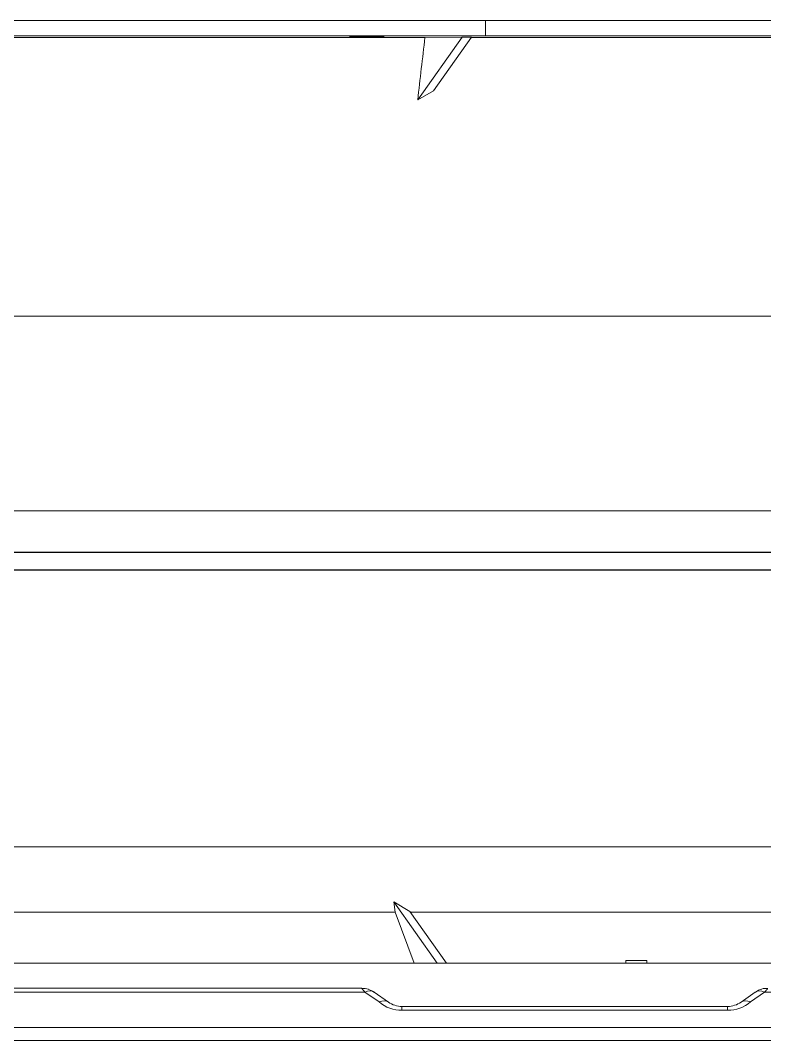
# Model space of a CAD drawing. Header units: millimetres. Extents: x 113490 to 142599, y -20467 to 115.
# Drawn here: x 125311.8 to 125596, y -6159.7 to -5770.2 of the extents above; entities that cross this region are included whole.
import ezdxf

# ---------------------------------------------------------------- set-up
doc = ezdxf.new("R2010")
doc.units = ezdxf.units.MM
doc.layers.add('DV1_0', color=7, linetype='Continuous')

msp = doc.modelspace()

# ---------------------------------------------------------------- linework, layer by layer
at = {"layer": 'DV1_0', "color": 7, "linetype": 'Continuous', "lineweight": 15}
for p, q in [((125489.43, -5770.18), (125195.09, -5770.18)), ((125489.43, -5770.18), (125873.76, -5770.18)), ((125489.43, -5770.18), (125489.43, -5776.08)), ((125489.43, -5776.08), (125195.09, -5776.08)), ((125218.24, -5776.68), (125466.28, -5776.68)), ((125437.99, -5776.33), (125437.65, -5776.35)), ((125450.21, -5776.35), (125450.54, -5776.33)), ((125463.53, -5800.53), (125480.51, -5776.53)), ((125480.51, -5776.53), (125466.28, -5776.68)), ((125469.5, -5797.09), (125484.03, -5776.55)), ((125484.03, -5776.55), (125480.51, -5776.53)), ((125483.93, -5776.68), (125668.5, -5776.68)), ((125489.43, -5776.08), (125873.76, -5776.08)), ((125463.53, -5800.53), (125469.5, -5797.09)), ((125819.76, -5973.34), (124864.76, -5973.34)), ((125806.05, -5973.22), (124878.47, -5973.22)), ((125819.76, -5980.02), (124864.76, -5980.02)), ((125806.16, -5980.14), (124878.36, -5980.14)), ((125807.76, -6085.69), (124876.76, -6085.69)), ((125454.41, -6106.81), (125460.51, -6110.43)), ((125454.41, -6106.81), (125454.9, -6110.72)), ((125470.94, -6130.18), (125454.41, -6106.81)), ((125454.9, -6110.72), (125229.62, -6110.72)), ((125454.9, -6110.72), (125462.1, -6130.18)), ((125474.47, -6130.18), (125460.51, -6110.43)), ((125668.02, -6110.72), (125460.54, -6110.72)), ((125839.6, -6130.18), (124845.69, -6130.18)), ((125551, -6129.18), (125543, -6129.18)), ((125543, -6129.18), (125543, -6130.18)), ((125551, -6130.18), (125551, -6129.18)), ((125442.04, -6139.68), (125242.48, -6139.68)), ((125446.95, -6141.28), (125446.71, -6141.11)), ((125452.34, -6145.05), (125446.95, -6141.28)), ((125592.37, -6141.28), (125586.99, -6145.05)), ((125592.61, -6141.11), (125592.37, -6141.28)), ((125581.82, -6146.68), (125457.5, -6146.68))]:
    msp.add_line(p, q, dxfattribs=at)
at = {"layer": 'DV1_0', "color": 7, "linetype": 'Continuous', "lineweight": 20}
for p, q in [((125011.03, -5883.15), (125810.45, -5883.15)), ((125805.82, -5957.48), (124878.7, -5957.48)), ((125443.37, -6141.22), (125241.15, -6141.22)), ((125448.76, -6144.99), (125443.37, -6141.22)), ((125595.95, -6141.22), (125590.57, -6144.99)), ((125683.37, -6141.22), (125595.95, -6141.22)), ((125457.5, -6146.68), (125457.5, -6148.14)), ((125581.82, -6146.68), (125581.82, -6148.14)), ((125581.82, -6148.14), (125457.5, -6148.14)), ((124784.64, -6154.76), (125899.88, -6154.76)), ((124784.64, -6159.73), (125899.88, -6159.73))]:
    msp.add_line(p, q, dxfattribs=at)
at = {"layer": 'DV1_0', "color": 7, "linetype": 'Continuous', "lineweight": 15}
for centre, radius, start, end in [((125443.59, -5450.28), 326.14, 268.9356, 271.1628), ((125444.61, -6106.19), 329.92, 88.9481, 91.1498), ((125442.83, -6145.14), 5.36, 69.9142, 97.2184), ((125442.04, -6147.99), 8.31, 55, 72.2319), ((125597.28, -6147.99), 8.31, 106.9484, 125), ((125596.48, -6144.96), 5.18, 82.4063, 109.1972), ((125457.5, -6137.68), 9, 235, 270), ((125581.82, -6137.68), 9, 270, 305)]:
    msp.add_arc(centre, radius, start, end, dxfattribs=at)
at = {"layer": 'DV1_0', "color": 7, "linetype": 'Continuous', "lineweight": 20}
for centre, start, end in [((125457.3, -6135), 229.4667, 270.8885), ((125582.03, -6135), 269.1115, 310.5333)]:
    msp.add_arc(centre, 13.14, start, end, dxfattribs=at)
at = {"layer": 'DV1_0', "color": 7, "linetype": 'Continuous', "lineweight": 15}
for centre, major_axis, ratio, start_param, end_param in [((98129.26, 500.68), (-3207.23, -49935.26), 0.555504, 1.480016, 1.480497), ((125443.37, -6146.39), (3.58, 5.11), 0.647809, 0, 0.82425), ((125595.95, -6146.39), (-3.58, 5.11), 0.647809, 5.458935, 6.283185), ((125448.76, -6150.16), (3.58, 5.11), 0.647809, 0, 0.82425), ((125590.57, -6150.16), (-3.58, 5.11), 0.647809, 5.458935, 6.283185)]:
    msp.add_ellipse(centre, major_axis=major_axis, ratio=ratio, start_param=start_param, end_param=end_param, dxfattribs=at)
msp.add_open_spline([(125442.15, -6139.82), (125442.14, -6139.81), (125442.12, -6139.78), (125442.09, -6139.75), (125442.07, -6139.72), (125442.06, -6139.7), (125442.05, -6139.69), (125442.05, -6139.68), (125442.04, -6139.68), (125442.04, -6139.68), (125442.04, -6139.68)], degree=3, knots=[0.7509567, 0.7509567, 0.7509567, 0.7509567, 0.7916016, 0.8314503, 0.8682579, 0.9005755, 0.9291212, 0.954231, 0.9772561, 1, 1, 1, 1], dxfattribs=at)
at = {"layer": 'DV1_0', "color": 7, "linetype": 'Continuous', "lineweight": 20}
for points, knots in [([(125443.37, -6141.22), (125443.33, -6141.18), (125443.25, -6141.09), (125443.15, -6140.98), (125443.04, -6140.86), (125442.95, -6140.76), (125442.86, -6140.66), (125442.78, -6140.56), (125442.7, -6140.48), (125442.63, -6140.39), (125442.56, -6140.31), (125442.49, -6140.24), (125442.44, -6140.17), (125442.38, -6140.1), (125442.33, -6140.04), (125442.28, -6139.98), (125442.23, -6139.92), (125442.19, -6139.87), (125442.16, -6139.84), (125442.15, -6139.82)], [0, 0, 0, 0, 0.0543588, 0.1067058, 0.1570709, 0.205627, 0.2525109, 0.2978687, 0.3418474, 0.3846002, 0.4262902, 0.467097, 0.5072271, 0.5469309, 0.586537, 0.626506, 0.6676125, 0.7095209, 0.7509567, 0.7509567, 0.7509567, 0.7509567]), ([(125597.17, -6139.82), (125597.17, -6139.82), (125597.16, -6139.83), (125597.13, -6139.87), (125597.09, -6139.92), (125597.05, -6139.98), (125597, -6140.04), (125596.94, -6140.1), (125596.89, -6140.17), (125596.83, -6140.24), (125596.77, -6140.31), (125596.7, -6140.39), (125596.62, -6140.48), (125596.55, -6140.56), (125596.46, -6140.66), (125596.37, -6140.76), (125596.28, -6140.86), (125596.18, -6140.98), (125596.07, -6141.09), (125595.99, -6141.18), (125595.95, -6141.22)], [0.2462765, 0.2462765, 0.2462765, 0.2462765, 0.2478004, 0.2893052, 0.3313103, 0.3725387, 0.4126163, 0.4523132, 0.4921018, 0.5323136, 0.5732018, 0.614975, 0.657814, 0.7018834, 0.7473364, 0.7943251, 0.84298, 0.893508, 0.9458809, 1, 1, 1, 1])]:
    msp.add_open_spline(points, degree=3, knots=knots, dxfattribs=at)

doc.saveas('drawing.dxf')
